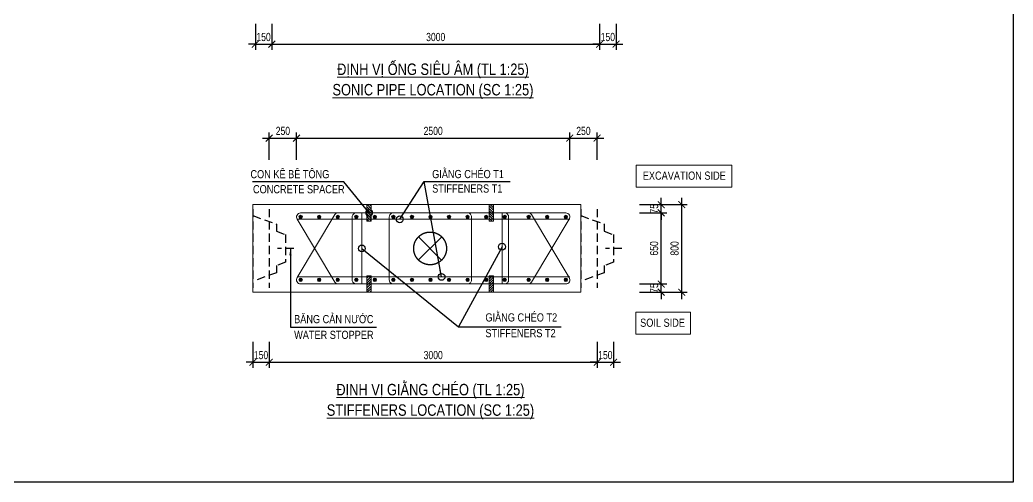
# Model space of a CAD drawing. Header units: millimetres. Extents: x 2746337 to 7547699, y -363432 to 15720.
# Drawn here: x 3111002 to 3147351, y -68024 to -51125 of the extents above; entities that cross this region are included whole.
import ezdxf
from ezdxf.enums import TextEntityAlignment as Align

# ---------------------------------------------------------------- set-up
doc = ezdxf.new("R2010")
doc.units = ezdxf.units.MM
doc.header["$LTSCALE"] = 1200
doc.header["$PDMODE"] = 3
doc.linetypes.add('CENTER', pattern=[2, 1.25, -0.25, 0.25, -0.25])
doc.linetypes.add('HIDDEN', pattern=[0.375, 0.25, -0.125])
for name, color, linetype, lineweight in [('5', 5, 'Continuous', 13), ('BOUND', 3, 'Continuous', 20), ('CWS', 8, 'HIDDEN', 9), ('ENOTE', 2, 'Continuous', 15), ('GRID', 74, 'CENTER', 15), ('K-THUOC', 1, 'Continuous', 18), ('LEADER', 8, 'Continuous', 9), ('MCT', 6, 'Continuous', 20), ('T2HI', 4, 'HIDDEN', 13), ('TEXTMA', 2, 'Continuous', 13), ('TEXTVN', 2, 'Continuous', 20), ('TIE', 4, 'Continuous', 13)]:
    doc.layers.add(name, color=color, linetype=linetype, lineweight=lineweight)
for name, color, linetype in [('CDC.04.HIDDEN', 8, 'HIDDEN'), ('CDC.11.NOTE', 8, 'Continuous'), ('MIE', 5, 'HIDDEN')]:
    doc.layers.add(name, color=color, linetype=linetype)
doc.styles.add('DB_Arial', font='arial.ttf', dxfattribs={"width": 0.8})
doc.styles.add('SMTEXT', font='arial.ttf', dxfattribs={"width": 0.75})
doc.dimstyles.new('BSV1-100', dxfattribs={"dimtxt": 300, "dimasz": 250, "dimexe": 200, "dimexo": 0, "dimgap": 108, "dimtad": 1, "dimdec": 0, "dimdsep": 46, "dimtxsty": 'SMTEXT', "dimblk": 'ARCHTICK', "dimcen": 100, "dimdle": 250, "dimclrd": 256, "dimclre": 256, "dimclrt": 1, "dimadec": 0, "dimazin": 0, "dimtfac": 1, "dimtdec": 0, "dimtix": 1, "dimtmove": 2, "dimatfit": 3, "dimfxl": 720, "dimfxlon": 1, "dimtolj": 1, "dimtzin": 0, "dimarcsym": 0})
doc.dimstyles.new('BSV25', dxfattribs={"dimtxt": 300, "dimasz": 250, "dimexe": 200, "dimexo": 0, "dimgap": 108, "dimtad": 1, "dimdec": 0, "dimlfac": 0.25, "dimdsep": 46, "dimtxsty": 'SMTEXT', "dimblk": 'ARCHTICK', "dimcen": 100, "dimdle": 250, "dimclrd": 256, "dimclre": 256, "dimclrt": 2, "dimadec": 0, "dimazin": 0, "dimtfac": 1, "dimtdec": 0, "dimtix": 1, "dimtmove": 2, "dimatfit": 3, "dimfxl": 800, "dimfxlon": 1, "dimtolj": 1, "dimtzin": 0, "dimarcsym": 0})

# ---------------------------------------------------------------- blocks, each defined once
blk = doc.blocks.new('_ArchTick')
at = {"color": 0, "linetype": 'ByBlock', "const_width": 0.15}
blk.add_lwpolyline([(-0.5, -0.5), (0.5, 0.5)], dxfattribs=at)
blk = doc.blocks.new('*D430')
at = {"layer": 'Defpoints', "color": 0, "transparency": 16777216}
for p in [(3119620, -51264), (3120220, -51264), (3120220, -52014)]:
    blk.add_point(p, dxfattribs=at)
at = {"layer": 'K-THUOC', "lineweight": -2, "transparency": 16777216}
for p, q in [((3119620, -51264), (3119620, -52214)), ((3120220, -51264), (3120220, -52214)), ((3119620, -52014), (3119370, -52014)), ((3119620, -52014), (3120220, -52014)), ((3120220, -52014), (3120470, -52014))]:
    blk.add_line(p, q, dxfattribs=at)
at = {"layer": 'K-THUOC', "lineweight": -2, "transparency": 16777216, "xscale": 250, "yscale": 250, "zscale": 250}
blk.add_blockref('_ArchTick', (3119620, -52014), dxfattribs=at)
at = {"layer": 'K-THUOC', "lineweight": -2, "transparency": 16777216, "xscale": 250, "yscale": 250, "zscale": 250, "rotation": 180}
blk.add_blockref('_ArchTick', (3120220, -52014), dxfattribs=at)
at = {"layer": 'K-THUOC', "color": 2, "transparency": 16777216, "insert": (3119920, -51753), "char_height": 300, "attachment_point": 5, "style": 'SMTEXT'}
blk.add_mtext('\\A1;150', dxfattribs=at)
blk = doc.blocks.new('*D431')
at = {"layer": 'Defpoints', "color": 0, "transparency": 16777216}
for p in [(3132220, -51264), (3132820, -51264), (3132820, -52014)]:
    blk.add_point(p, dxfattribs=at)
at = {"layer": 'K-THUOC', "lineweight": -2, "transparency": 16777216}
for p, q in [((3132220, -51264), (3132220, -52214)), ((3132820, -51264), (3132820, -52214)), ((3132220, -52014), (3131970, -52014)), ((3132220, -52014), (3132820, -52014)), ((3132820, -52014), (3133070, -52014))]:
    blk.add_line(p, q, dxfattribs=at)
at = {"layer": 'K-THUOC', "lineweight": -2, "transparency": 16777216, "xscale": 250, "yscale": 250, "zscale": 250}
blk.add_blockref('_ArchTick', (3132220, -52014), dxfattribs=at)
at = {"layer": 'K-THUOC', "lineweight": -2, "transparency": 16777216, "xscale": 250, "yscale": 250, "zscale": 250, "rotation": 180}
blk.add_blockref('_ArchTick', (3132820, -52014), dxfattribs=at)
at = {"layer": 'K-THUOC', "color": 2, "transparency": 16777216, "insert": (3132520, -51753), "char_height": 300, "attachment_point": 5, "style": 'SMTEXT'}
blk.add_mtext('\\A1;150', dxfattribs=at)
blk = doc.blocks.new('*D434')
at = {"layer": 'Defpoints', "color": 0, "transparency": 16777216}
for p in [(3120220, -51264), (3132220, -51264), (3132220, -52014)]:
    blk.add_point(p, dxfattribs=at)
at = {"layer": 'K-THUOC', "lineweight": -2, "transparency": 16777216}
for p, q in [((3120220, -51264), (3120220, -52214)), ((3132220, -51264), (3132220, -52214)), ((3119970, -52014), (3132470, -52014))]:
    blk.add_line(p, q, dxfattribs=at)
at = {"layer": 'K-THUOC', "lineweight": -2, "transparency": 16777216, "xscale": 250, "yscale": 250, "zscale": 250, "rotation": 180}
blk.add_blockref('_ArchTick', (3120220, -52014), dxfattribs=at)
at = {"layer": 'K-THUOC', "lineweight": -2, "transparency": 16777216, "xscale": 250, "yscale": 250, "zscale": 250}
blk.add_blockref('_ArchTick', (3132220, -52014), dxfattribs=at)
at = {"layer": 'K-THUOC', "color": 2, "transparency": 16777216, "insert": (3126220, -51753), "char_height": 300, "attachment_point": 5, "style": 'SMTEXT'}
blk.add_mtext('\\A1;3000', dxfattribs=at)
blk = doc.blocks.new('cws800')
at = {"layer": 'CDC.04.HIDDEN'}
for p, q in [((-600, 1440), (-600, -1440)), ((0, 1440), (0, -1440))]:
    blk.add_line(p, q, dxfattribs=at)
for points in [[(0, 1200), (-860, 888), (-860, 627), (-1200, 507), (-1200, -507), (-860, -627), (-860, -888), (0, -1200)], [(-1500, 0), (-900, 0)]]:
    blk.add_lwpolyline(points, dxfattribs=at)
blk = doc.blocks.new('*D436')
at = {"layer": 'Defpoints', "color": 0, "transparency": 16777216}
for p in [(3133723, -57880), (3135223, -57880), (3133723, -61080)]:
    blk.add_point(p, dxfattribs=at)
at = {"layer": 'K-THUOC', "lineweight": -2, "transparency": 16777216}
for p, q in [((3135223, -61330), (3135223, -57630)), ((3134423, -57880), (3135423, -57880)), ((3134423, -61080), (3135423, -61080))]:
    blk.add_line(p, q, dxfattribs=at)
at = {"layer": 'K-THUOC', "lineweight": -2, "transparency": 16777216, "xscale": 250, "yscale": 250, "zscale": 250}
for p, rotation in [((3135223, -57880), 90), ((3135223, -61080), 270)]:
    blk.add_blockref('_ArchTick', p, dxfattribs=dict(at, rotation=rotation))
at = {"layer": 'K-THUOC', "color": 2, "transparency": 16777216, "insert": (3134962, -59480), "char_height": 300, "attachment_point": 5, "rotation": 90, "style": 'SMTEXT'}
blk.add_mtext('\\A1;800', dxfattribs=at)
blk = doc.blocks.new('*D437')
at = {"layer": 'Defpoints', "color": 0, "transparency": 16777216}
for p in [(3133723, -60780), (3134473, -60780), (3133365, -61080)]:
    blk.add_point(p, dxfattribs=at)
at = {"layer": 'K-THUOC', "lineweight": -2, "transparency": 16777216}
for p, q in [((3134473, -60780), (3134473, -60530)), ((3133723, -60780), (3134673, -60780)), ((3134473, -61080), (3134473, -60780)), ((3133673, -61080), (3134673, -61080)), ((3134473, -61080), (3134473, -61330))]:
    blk.add_line(p, q, dxfattribs=at)
at = {"layer": 'K-THUOC', "lineweight": -2, "transparency": 16777216, "xscale": 250, "yscale": 250, "zscale": 250}
for p, rotation in [((3134473, -60780), 270), ((3134473, -61080), 90)]:
    blk.add_blockref('_ArchTick', p, dxfattribs=dict(at, rotation=rotation))
at = {"layer": 'K-THUOC', "color": 2, "transparency": 16777216, "insert": (3134212, -60930), "char_height": 300, "attachment_point": 5, "rotation": 90, "style": 'SMTEXT'}
blk.add_mtext('\\A1;75', dxfattribs=at)
blk = doc.blocks.new('*D438')
at = {"layer": 'Defpoints', "color": 0, "transparency": 16777216}
for p in [(3133365, -58180), (3134473, -58180), (3133365, -60780)]:
    blk.add_point(p, dxfattribs=at)
at = {"layer": 'K-THUOC', "lineweight": -2, "transparency": 16777216}
for p, q in [((3134473, -61030), (3134473, -57930)), ((3133673, -58180), (3134673, -58180)), ((3133673, -60780), (3134673, -60780))]:
    blk.add_line(p, q, dxfattribs=at)
at = {"layer": 'K-THUOC', "lineweight": -2, "transparency": 16777216, "xscale": 250, "yscale": 250, "zscale": 250}
for p, rotation in [((3134473, -58180), 90), ((3134473, -60780), 270)]:
    blk.add_blockref('_ArchTick', p, dxfattribs=dict(at, rotation=rotation))
at = {"layer": 'K-THUOC', "color": 2, "transparency": 16777216, "insert": (3134212, -59480), "char_height": 300, "attachment_point": 5, "rotation": 90, "style": 'SMTEXT'}
blk.add_mtext('\\A1;650', dxfattribs=at)
blk = doc.blocks.new('*D439')
at = {"layer": 'Defpoints', "color": 0, "transparency": 16777216}
for p in [(3133365, -57880), (3134473, -57880), (3133365, -58180)]:
    blk.add_point(p, dxfattribs=at)
at = {"layer": 'K-THUOC', "lineweight": -2, "transparency": 16777216}
for p, q in [((3134473, -57880), (3134473, -57630)), ((3133673, -57880), (3134673, -57880)), ((3134473, -58180), (3134473, -57880)), ((3133673, -58180), (3134673, -58180)), ((3134473, -58180), (3134473, -58430))]:
    blk.add_line(p, q, dxfattribs=at)
at = {"layer": 'K-THUOC', "lineweight": -2, "transparency": 16777216, "xscale": 250, "yscale": 250, "zscale": 250}
for p, rotation in [((3134473, -57880), 270), ((3134473, -58180), 90)]:
    blk.add_blockref('_ArchTick', p, dxfattribs=dict(at, rotation=rotation))
at = {"layer": 'K-THUOC', "color": 2, "transparency": 16777216, "insert": (3134212, -58030), "char_height": 300, "attachment_point": 5, "rotation": 90, "style": 'SMTEXT'}
blk.add_mtext('\\A1;75', dxfattribs=at)
blk = doc.blocks.new('*D440')
at = {"layer": 'Defpoints', "color": 0, "transparency": 16777216}
for p in [(3119528, -62892), (3120128, -62892), (3120128, -63642)]:
    blk.add_point(p, dxfattribs=at)
at = {"layer": 'K-THUOC', "lineweight": -2, "transparency": 16777216}
for p, q in [((3119528, -62892), (3119528, -63842)), ((3120128, -62892), (3120128, -63842)), ((3119528, -63642), (3119278, -63642)), ((3119528, -63642), (3120128, -63642)), ((3120128, -63642), (3120378, -63642))]:
    blk.add_line(p, q, dxfattribs=at)
at = {"layer": 'K-THUOC', "lineweight": -2, "transparency": 16777216, "xscale": 250, "yscale": 250, "zscale": 250}
blk.add_blockref('_ArchTick', (3119528, -63642), dxfattribs=at)
at = {"layer": 'K-THUOC', "lineweight": -2, "transparency": 16777216, "xscale": 250, "yscale": 250, "zscale": 250, "rotation": 180}
blk.add_blockref('_ArchTick', (3120128, -63642), dxfattribs=at)
at = {"layer": 'K-THUOC', "color": 2, "transparency": 16777216, "insert": (3119828, -63381), "char_height": 300, "attachment_point": 5, "style": 'SMTEXT'}
blk.add_mtext('\\A1;150', dxfattribs=at)
blk = doc.blocks.new('*D441')
at = {"layer": 'Defpoints', "color": 0, "transparency": 16777216}
for p in [(3132128, -62892), (3132728, -62892), (3132728, -63642)]:
    blk.add_point(p, dxfattribs=at)
at = {"layer": 'K-THUOC', "lineweight": -2, "transparency": 16777216}
for p, q in [((3132128, -62892), (3132128, -63842)), ((3132728, -62892), (3132728, -63842)), ((3132128, -63642), (3131878, -63642)), ((3132128, -63642), (3132728, -63642)), ((3132728, -63642), (3132978, -63642))]:
    blk.add_line(p, q, dxfattribs=at)
at = {"layer": 'K-THUOC', "lineweight": -2, "transparency": 16777216, "xscale": 250, "yscale": 250, "zscale": 250}
blk.add_blockref('_ArchTick', (3132128, -63642), dxfattribs=at)
at = {"layer": 'K-THUOC', "lineweight": -2, "transparency": 16777216, "xscale": 250, "yscale": 250, "zscale": 250, "rotation": 180}
blk.add_blockref('_ArchTick', (3132728, -63642), dxfattribs=at)
at = {"layer": 'K-THUOC', "color": 2, "transparency": 16777216, "insert": (3132428, -63381), "char_height": 300, "attachment_point": 5, "style": 'SMTEXT'}
blk.add_mtext('\\A1;150', dxfattribs=at)
blk = doc.blocks.new('*D442')
at = {"layer": 'Defpoints', "color": 0, "transparency": 16777216}
for p in [(3121128, -55447), (3120128, -57423), (3121128, -57423)]:
    blk.add_point(p, dxfattribs=at)
at = {"layer": 'K-THUOC', "lineweight": -2, "transparency": 16777216}
for p, q in [((3120128, -56247), (3120128, -55247)), ((3121128, -56247), (3121128, -55247)), ((3119878, -55447), (3121378, -55447))]:
    blk.add_line(p, q, dxfattribs=at)
at = {"layer": 'K-THUOC', "lineweight": -2, "transparency": 16777216, "xscale": 250, "yscale": 250, "zscale": 250, "rotation": 180}
blk.add_blockref('_ArchTick', (3120128, -55447), dxfattribs=at)
at = {"layer": 'K-THUOC', "lineweight": -2, "transparency": 16777216, "xscale": 250, "yscale": 250, "zscale": 250}
blk.add_blockref('_ArchTick', (3121128, -55447), dxfattribs=at)
at = {"layer": 'K-THUOC', "color": 2, "transparency": 16777216, "insert": (3120628, -55186), "char_height": 300, "attachment_point": 5, "style": 'SMTEXT'}
blk.add_mtext('\\A1;250', dxfattribs=at)
blk = doc.blocks.new('*D443')
at = {"layer": 'Defpoints', "color": 0, "transparency": 16777216}
for p in [(3131126, -55447), (3121128, -57423), (3131126, -57423)]:
    blk.add_point(p, dxfattribs=at)
at = {"layer": 'K-THUOC', "lineweight": -2, "transparency": 16777216}
for p, q in [((3121128, -56247), (3121128, -55247)), ((3131126, -56247), (3131126, -55247)), ((3120878, -55447), (3131376, -55447))]:
    blk.add_line(p, q, dxfattribs=at)
at = {"layer": 'K-THUOC', "lineweight": -2, "transparency": 16777216, "xscale": 250, "yscale": 250, "zscale": 250, "rotation": 180}
blk.add_blockref('_ArchTick', (3121128, -55447), dxfattribs=at)
at = {"layer": 'K-THUOC', "lineweight": -2, "transparency": 16777216, "xscale": 250, "yscale": 250, "zscale": 250}
blk.add_blockref('_ArchTick', (3131126, -55447), dxfattribs=at)
at = {"layer": 'K-THUOC', "color": 2, "transparency": 16777216, "insert": (3126127, -55186), "char_height": 300, "attachment_point": 5, "style": 'SMTEXT'}
blk.add_mtext('\\A1;2500', dxfattribs=at)
blk = doc.blocks.new('*D444')
at = {"layer": 'Defpoints', "color": 0, "transparency": 16777216}
for p in [(3120128, -62892), (3132128, -62892), (3132128, -63642)]:
    blk.add_point(p, dxfattribs=at)
at = {"layer": 'K-THUOC', "lineweight": -2, "transparency": 16777216}
for p, q in [((3120128, -62892), (3120128, -63842)), ((3132128, -62892), (3132128, -63842)), ((3119878, -63642), (3132378, -63642))]:
    blk.add_line(p, q, dxfattribs=at)
at = {"layer": 'K-THUOC', "lineweight": -2, "transparency": 16777216, "xscale": 250, "yscale": 250, "zscale": 250, "rotation": 180}
blk.add_blockref('_ArchTick', (3120128, -63642), dxfattribs=at)
at = {"layer": 'K-THUOC', "lineweight": -2, "transparency": 16777216, "xscale": 250, "yscale": 250, "zscale": 250}
blk.add_blockref('_ArchTick', (3132128, -63642), dxfattribs=at)
at = {"layer": 'K-THUOC', "color": 2, "transparency": 16777216, "insert": (3126128, -63381), "char_height": 300, "attachment_point": 5, "style": 'SMTEXT'}
blk.add_mtext('\\A1;3000', dxfattribs=at)
blk = doc.blocks.new('*D445')
at = {"layer": 'Defpoints', "color": 0, "transparency": 16777216}
for p in [(3132128, -55447), (3131126, -57423), (3132128, -57423)]:
    blk.add_point(p, dxfattribs=at)
at = {"layer": 'K-THUOC', "lineweight": -2, "transparency": 16777216}
for p, q in [((3131126, -56247), (3131126, -55247)), ((3132128, -56247), (3132128, -55247)), ((3130876, -55447), (3132378, -55447))]:
    blk.add_line(p, q, dxfattribs=at)
at = {"layer": 'K-THUOC', "lineweight": -2, "transparency": 16777216, "xscale": 250, "yscale": 250, "zscale": 250, "rotation": 180}
blk.add_blockref('_ArchTick', (3131126, -55447), dxfattribs=at)
at = {"layer": 'K-THUOC', "lineweight": -2, "transparency": 16777216, "xscale": 250, "yscale": 250, "zscale": 250}
blk.add_blockref('_ArchTick', (3132128, -55447), dxfattribs=at)
at = {"layer": 'K-THUOC', "color": 2, "transparency": 16777216, "insert": (3131627, -55186), "char_height": 300, "attachment_point": 5, "style": 'SMTEXT'}
blk.add_mtext('\\A1;250', dxfattribs=at)
blk = doc.blocks.new('mct1')
at = {"lineweight": 9}
h = blk.add_hatch(color=256, dxfattribs=at)
h.dxf.hatch_style = 1
h.paths.add_polyline_path([(-16, 0, 1), (16, 0, 1)])
blk.add_circle((0, 0), 16, dxfattribs=at)
blk = doc.blocks.new('sp')
at = {"layer": '5', "lineweight": 20}
h = blk.add_hatch(dxfattribs=at)
h.set_pattern_fill('ANSI31', color=256, scale=500)
h.set_pattern_definition([(45, (0, 0), (-44.194, 44.194), [])])
h.paths.add_polyline_path([(80, 300), (-80, 300), (-80, -300), (80, -300)])
blk.add_lwpolyline([(-80, -300), (80, -300), (80, 300), (-80, 300)], close=True, dxfattribs=at)
blk = doc.blocks.new('tremie')
at = {"layer": 'MIE', "color": 74, "ltscale": 1000}
for p, q in [((424, -424), (-424, 424)), ((424, 424), (-424, -424))]:
    blk.add_line(p, q, dxfattribs=at)
at = {"layer": 'MIE', "ltscale": 500}
blk.add_circle((0, 0), 600, dxfattribs=at)

msp = doc.modelspace()

# ---------------------------------------------------------------- linework, layer by layer
msp.add_lwpolyline([(3053834.1, 9128.3), (3147351.4, 9128.3), (3147351.4, -68024), (3053834.1, -68024)], close=True)
at = {"layer": 'BOUND'}
msp.add_lwpolyline([(3119527.6, -61080.4), (3131527.6, -61080.4), (3131527.6, -57880.4), (3119527.6, -57880.4)], close=True, dxfattribs=at)
at = {"layer": 'ENOTE'}
for points in [[(3133559.7, -56437.9), (3137059.7, -56437.9), (3137059.7, -57237.9), (3133559.7, -57237.9)], [(3133549, -61814.5), (3135549, -61814.5), (3135549, -62614.5), (3133549, -62614.5)]]:
    msp.add_lwpolyline(points, close=True, dxfattribs=at)
at = {"layer": 'T2HI', "color": 1, "ltscale": 1000}
for p, q in [((3121154.1, -58415.5), (3131126.2, -58415.5)), ((3123516.2, -58180.4), (3123516.2, -60780.4)), ((3128647.1, -58180.4), (3128647.1, -60780.4)), ((3121170.2, -60522), (3131126.2, -60522))]:
    msp.add_line(p, q, dxfattribs=at)
at = {"layer": 'TIE', "lineweight": 20}
for points in [[(3122649.4, -58180.4, 0.244599), (3122526.6, -58244.3), (3121154.8, -60544.3, 0.6069433), (3121277.6, -60780.4), (3130980.2, -60780.4, 0.6069433), (3131103, -60544.3), (3129731.3, -58244.3, 0.244599), (3129608.4, -58180.4)], [(3129608.4, -60780.4, 0.244599), (3129731.3, -60716.5), (3131103, -58416.5, 0.6069433), (3130980.2, -58180.4), (3121277.6, -58180.4, 0.6069433), (3121154.8, -58416.5), (3122526.6, -60716.5, 0.244599), (3122649.4, -60780.4)]]:
    msp.add_lwpolyline(points, format="xyb", dxfattribs=at)
at = {"layer": 'TIE'}
for points in [[(3123763.9, -60780.4), (3123313.9, -60780.4, -0.4142136), (3123163.9, -60630.4), (3123163.9, -58330.4, -0.4142136), (3123313.9, -58180.4), (3123763.9, -58180.4)], [(3125121.4, -60780.4), (3124671.4, -60780.4, -0.4142136), (3124521.4, -60630.4), (3124521.4, -58330.4, -0.4142136), (3124671.4, -58180.4), (3125121.4, -58180.4)], [(3126932.4, -60780.4), (3127382.4, -60780.4, 0.4142136), (3127532.4, -60630.4), (3127532.4, -58330.4, 0.4142136), (3127382.4, -58180.4), (3126932.4, -58180.4)], [(3128289.9, -60780.4), (3128739.9, -60780.4, 0.4142136), (3128889.9, -60630.4), (3128889.9, -58330.4, 0.4142136), (3128739.9, -58180.4), (3128289.9, -58180.4)]]:
    msp.add_lwpolyline(points, format="xyb", dxfattribs=at)

# ---------------------------------------------------------------- block references
at = {"layer": 'CWS', "xscale": -1}
for p in [(3119527.6, -59480.4), (3131527.6, -59480.4)]:
    msp.add_blockref('cws800', p, dxfattribs=at)
at = {"layer": 'ENOTE', "xscale": -1}
for p in [(3123773.5, -58180.4), (3128252, -58180.4)]:
    msp.add_blockref('sp', p, dxfattribs=at)
at = {"layer": 'ENOTE', "rotation": 180}
for p in [(3123773.5, -60780.4), (3128252, -60780.4)]:
    msp.add_blockref('sp', p, dxfattribs=at)
at = {"layer": 'GRID', "rotation": 269.672406155841}
msp.add_blockref('tremie', (3126015, -59480.4), dxfattribs=at)
at = {"layer": 'MCT', "xscale": -4, "yscale": 4, "zscale": 4, "rotation": 180}
for p in [(3121277.6, -58330.4), (3121956.4, -58330.4), (3122635.2, -58330.4), (3123313.9, -58330.4), (3123992.7, -58330.4), (3124671.4, -58330.4), (3125350.2, -58330.4), (3126028.9, -58330.4), (3126707.7, -58330.4), (3127386.4, -58330.4), (3128065.2, -58330.4), (3128743.9, -58330.4), (3129622.7, -58330.4), (3130301.4, -58330.4), (3130980.2, -58330.4)]:
    msp.add_blockref('mct1', p, dxfattribs=at)
at = {"layer": 'MCT', "xscale": 4, "yscale": 4, "zscale": 4}
for p in [(3121277.6, -60630.4), (3121956.4, -60630.4), (3122635.2, -60630.4), (3123313.9, -60630.4), (3123992.7, -60630.4), (3124671.4, -60630.4), (3125350.2, -60630.4), (3126028.9, -60630.4), (3126707.7, -60630.4), (3127386.4, -60630.4), (3128065.2, -60630.4), (3128743.9, -60630.4), (3129622.7, -60630.4), (3130301.4, -60630.4), (3130980.2, -60630.4)]:
    msp.add_blockref('mct1', p, dxfattribs=at)

# ---------------------------------------------------------------- texts
at = {"layer": 'TEXTMA', "style": 'DB_Arial', "width": 0.8}
for s, p in [('BĂNG CẢN NƯỚC', (3121038.9, -62215.4)), ('WATER STOPPER', (3121038.9, -62790.4))]:
    msp.add_text(s, height=300, rotation=360, dxfattribs=at).set_placement(p)
at = {"layer": 'TEXTVN', "style": 'DB_Arial', "width": 0.8}
for s, p in [('%%UĐỊNH VỊ ỐNG SIÊU ÂM (TL 1:25)', (3126119.6, -52929.5)), ('%%USONIC PIPE LOCATION (SC 1:25)', (3126119.6, -53729.5)), ('%%UĐỊNH VỊ GIẰNG CHÉO (TL 1:25)', (3126027.6, -64642.3)), ('%%USTIFFENERS LOCATION (SC 1:25)', (3126027.6, -65442.3))]:
    msp.add_text(s, height=420, rotation=360, dxfattribs=at).set_placement(p, align=Align.MIDDLE)
for s, p in [('CON KÊ BÊ TÔNG', (3119440.6, -56915.6)), ('GIẰNG CHÉO T1', (3126090, -56911.4)), (' CONCRETE SPACER', (3119440.6, -57465.6)), ('STIFFENERS T1', (3126090, -57441.4)), ('GIẰNG CHÉO T2', (3128038.7, -62152.2)), ('STIFFENERS T2', (3128038.7, -62727.2))]:
    msp.add_text(s, height=300, rotation=360, dxfattribs=at).set_placement(p)
msp.add_text('EXCAVATION SIDE', height=300, dxfattribs=at).set_placement((3133798.9, -56969.5))
msp.add_text('SOIL SIDE', height=300, dxfattribs=at).set_placement((3135341.2, -62346.1), align=Align.RIGHT)

# ---------------------------------------------------------------- dimensions: what is measured, and where the dimension line sits
at = {"layer": 'K-THUOC'}
for base, p1, p2, picture, middle in [((3120219.6, -52014.1), (3119619.6, -51264.1), (3120219.6, -51264.1), '*D430', (3119919.6, -51752.9)), ((3132219.6, -52014.1), (3120219.6, -51264.1), (3132219.6, -51264.1), '*D434', (3126219.6, -51752.8)), ((3132819.6, -52014.1), (3132219.6, -51264.1), (3132819.6, -51264.1), '*D431', (3132519.6, -51752.9)), ((3121127.6, -55447.4), (3120127.6, -57423.4), (3121127.6, -57423.4), '*D442', (3120627.6, -55186.2)), ((3131126.2, -55447.4), (3121127.6, -57423.4), (3131126.2, -57423.4), '*D443', (3126126.9, -55186.2)), ((3132127.6, -55447.4), (3131126.2, -57423.4), (3132127.6, -57423.4), '*D445', (3131626.9, -55186.2)), ((3120127.6, -63642.3), (3119527.6, -62892.3), (3120127.6, -62892.3), '*D440', (3119827.6, -63381.1)), ((3132127.6, -63642.3), (3120127.6, -62892.3), (3132127.6, -62892.3), '*D444', (3126127.6, -63381)), ((3132727.6, -63642.3), (3132127.6, -62892.3), (3132727.6, -62892.3), '*D441', (3132427.6, -63381.1))]:
    dim = msp.add_linear_dim(base=base, p1=p1, p2=p2, dimstyle='BSV25', dxfattribs=at)
    dim.commit()
    dim.dimension.update_dxf_attribs({"geometry": picture, "text_midpoint": middle})
for base, p1, p2, picture, middle in [((3134472.9, -57880.4), (3133364.9, -58180.4), (3133364.9, -57880.4), '*D439', (3134212.4, -58030.4)), ((3135222.9, -57880.4), (3133722.9, -61080.4), (3133722.9, -57880.4), '*D436', (3134961.8, -59480.4)), ((3134472.9, -58180.4), (3133364.9, -60780.4), (3133364.9, -58180.4), '*D438', (3134211.8, -59480.4)), ((3134472.9, -60780.4), (3133364.9, -61080.4), (3133722.9, -60780.4), '*D437', (3134212.4, -60930.4))]:
    dim = msp.add_linear_dim(base=base, p1=p1, p2=p2, angle=90, dimstyle='BSV25', dxfattribs=at)
    dim.commit()
    dim.dimension.update_dxf_attribs({"geometry": picture, "text_midpoint": middle})

# ---------------------------------------------------------------- leaders
at = {"layer": 'CDC.11.NOTE'}
msp.add_leader([(3120904.5, -59480.4), (3120904.5, -62355.8), (3124057.9, -62355.8)], dimstyle='BSV1-100', override={"dimgap": 108, "dimtad": 0}, dxfattribs=at)
at = {"layer": 'LEADER'}
for points in [[(3123784.2, -58182.6), (3122860.2, -57045.2), (3119511.7, -57045.2)], [(3124906.2, -58415.5), (3125797.7, -57035.5), (3128943.7, -57035.5)], [(3126433.7, -60522), (3125797.7, -57035.5), (3128943.7, -57035.5)], [(3123516.2, -59480.4), (3127055.2, -62344.3), (3130807.4, -62344.3)], [(3128647.1, -59417.3), (3127055.2, -62344.3)]]:
    msp.add_leader(points, dimstyle='BSV25', override={"dimldrblk": 'Origin'}, dxfattribs=at)

doc.saveas('drawing.dxf')
